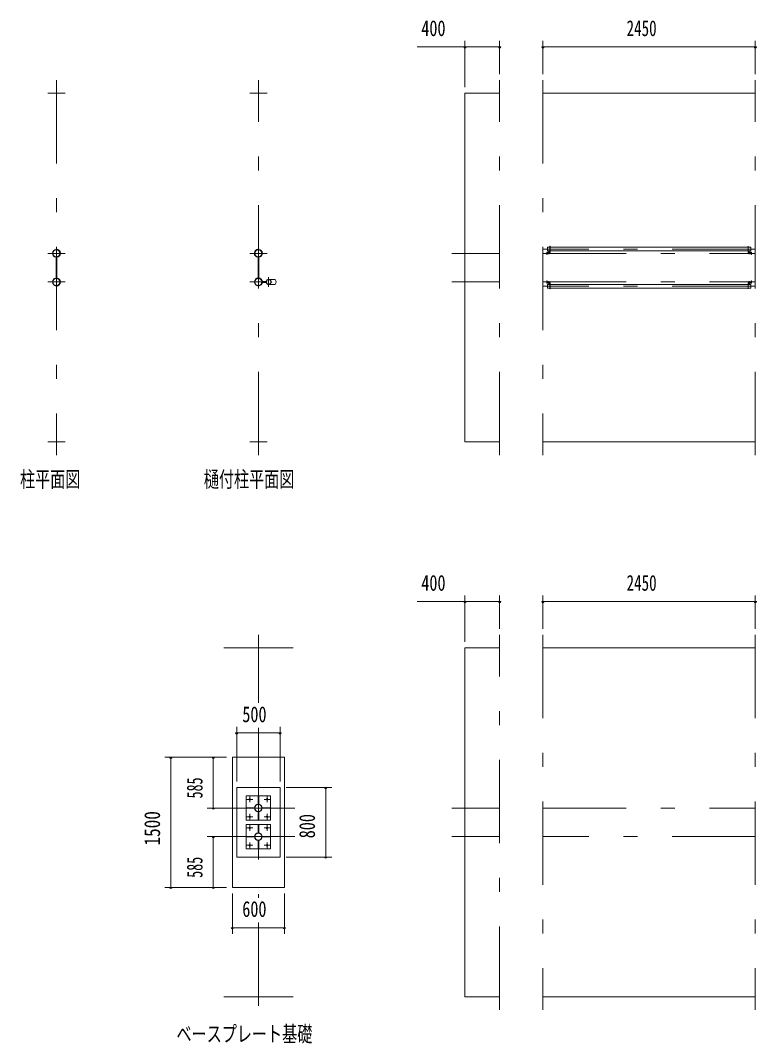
# Model space of a CAD drawing. Units: millimetres, scale not verified. Extents: x -31547 to 31550, y -14700 to 14700.
# Drawn here: x -31547 to -23057, y -11328 to 468 of the extents above; entities that cross this region are included whole.
import ezdxf
from ezdxf.enums import TextEntityAlignment as Align

# ---------------------------------------------------------------- set-up
doc = ezdxf.new("R2010")
doc.units = ezdxf.units.MM
doc.header["$LTSCALE"] = 80
doc.linetypes.add('USER3', pattern=[24, 12, -5, 2, -5])
for name, color, linetype, lineweight in [('0-2_1-07BOLD', 7, 'Continuous', 18), ('0-3_1-27CENTER', 3, 'USER3', 18), ('0-5_1-57DIM', 3, 'Continuous', 18)]:
    doc.layers.add(name, color=color, linetype=linetype, lineweight=lineweight)
doc.styles.add('ＭＳ ゴシック', font='')
doc.styles.get('ＭＳ ゴシック').set_extended_font_data('MS Gothic')

msp = doc.modelspace()

# ---------------------------------------------------------------- linework, layer by layer
at = {"layer": '0-2_1-07BOLD'}
for p, q in [((-31231.91, -372.46), (-31031.91, -372.46)), ((-28702.18, -372.46), (-28902.18, -372.46)), ((-26420.73, -372.46), (-26020.73, -372.46)), ((-23070.73, -372.46), (-25520.73, -372.46)), ((-25441.38, -2204.26), (-25470.98, -2204.26)), ((-25470.98, -2207.46), (-25441.38, -2207.46)), ((-25468.23, -2146.96), (-25439.38, -2146.96)), ((-25439.38, -2202.26), (-25439.38, -2136.46)), ((-25436.18, -2146.96), (-23155.28, -2146.96)), ((-23155.28, -2189.65), (-25436.18, -2189.65)), ((-23150.08, -2204.26), (-23120.48, -2204.26)), ((-23120.48, -2207.46), (-23150.08, -2207.46)), ((-23115.28, -2229.46), (-23115.28, -2209.46)), ((-31134.9, -2261.9), (-31134.9, -2503.01)), ((-31128.9, -2503.01), (-31128.9, -2261.9)), ((-28805.2, -2503.01), (-28805.2, -2261.9)), ((-28799.19, -2261.9), (-28799.19, -2503.01)), ((-28757.74, -2544.45), (-28711.53, -2544.45)), ((-28711.53, -2550.46), (-28757.74, -2550.46)), ((-28712.92, -2542.85), (-28756.27, -2542.85)), ((-28756.27, -2552.06), (-28712.92, -2552.06)), ((-28607.09, -2519.96), (-28674.67, -2519.96)), ((-28674.67, -2574.96), (-28607.09, -2574.96)), ((-25476.18, -2535.46), (-25476.18, -2555.46)), ((-25470.98, -2557.46), (-25441.38, -2557.46)), ((-25441.38, -2560.66), (-25470.98, -2560.66)), ((-25468.23, -2575.26), (-25439.38, -2575.26)), ((-25436.18, -2575.26), (-23155.28, -2575.26)), ((-23120.48, -2557.46), (-23150.08, -2557.46)), ((-23150.08, -2560.66), (-23120.48, -2560.66)), ((-23155.28, -2617.95), (-25436.18, -2617.95)), ((-31031.91, -4392.46), (-31231.91, -4392.46)), ((-28902.18, -4392.46), (-28702.18, -4392.46)), ((-25520.73, -4392.46), (-23070.73, -4392.46)), ((-28402.18, -6767.46), (-29202.18, -6767.46)), ((-23070.73, -6767.46), (-25520.73, -6767.46)), ((-28866.73, -8609.46), (-28866.73, -8615.46)), ((-28799.18, -8547.91), (-28805.18, -8547.91)), ((-28737.63, -8615.46), (-28737.63, -8609.46)), ((-28805.18, -8677.01), (-28799.18, -8677.01)), ((-28866.73, -8945.45), (-28866.73, -8939.45)), ((-28805.18, -8877.9), (-28799.18, -8877.9)), ((-28737.63, -8939.45), (-28737.63, -8945.45)), ((-28799.18, -9007.01), (-28805.18, -9007.01)), ((-29202.18, -10787.46), (-28402.18, -10787.46)), ((-25520.73, -10787.46), (-23070.73, -10787.46))]:
    msp.add_line(p, q, dxfattribs=at)
for points in [[(-26420.73, -372.46), (-26420.73, -4392.46), (-26020.73, -4392.46)], [(-25472.98, -2209.46), (-25472.98, -2229.46), (-25476.18, -2229.46), (-25476.18, -2209.46)], [(-25439.38, -2189.65), (-25468.23, -2189.65), (-25468.23, -2146.96)], [(-25439.38, -2136.46), (-25436.18, -2136.46), (-25436.18, -2202.26)], [(-23152.08, -2202.26), (-23152.08, -2136.46), (-23155.28, -2136.46), (-23155.28, -2202.26)], [(-23152.08, -2146.96), (-23123.23, -2146.96), (-23123.23, -2189.65), (-23152.08, -2189.65)], [(-23118.48, -2209.46), (-23118.48, -2229.46), (-23115.28, -2229.46)], [(-31134.9, -2292.46), (-31136.5, -2292.46), (-31136.5, -2263.38)], [(-31127.3, -2263.38), (-31127.3, -2292.46), (-31128.9, -2292.46)], [(-28806.8, -2263.38), (-28806.8, -2292.46), (-28805.2, -2292.46)], [(-28799.19, -2292.46), (-28797.59, -2292.46), (-28797.59, -2263.38)], [(-31136.5, -2501.54), (-31136.5, -2472.46), (-31134.9, -2472.46)], [(-31128.9, -2472.46), (-31127.3, -2472.46), (-31127.3, -2501.54)], [(-28805.2, -2472.46), (-28806.8, -2472.46), (-28806.8, -2501.54)], [(-28797.59, -2501.54), (-28797.59, -2472.46), (-28799.19, -2472.46)], [(-25472.98, -2555.46), (-25472.98, -2535.46), (-25476.18, -2535.46)], [(-25439.38, -2617.95), (-25468.23, -2617.95), (-25468.23, -2575.26)], [(-25439.38, -2562.66), (-25439.38, -2628.46), (-25436.18, -2628.46), (-25436.18, -2562.66)], [(-23155.28, -2562.66), (-23155.28, -2628.46), (-23152.08, -2628.46), (-23152.08, -2562.66)], [(-23152.08, -2575.26), (-23123.23, -2575.26), (-23123.23, -2617.95), (-23152.08, -2617.95)], [(-23118.48, -2555.46), (-23118.48, -2535.46), (-23115.28, -2535.46), (-23115.28, -2555.46)], [(-26020.73, -6767.46), (-26420.73, -6767.46), (-26420.73, -10787.46), (-26020.73, -10787.46)]]:
    msp.add_lwpolyline(points, dxfattribs=at)
for points in [[(-29102.18, -8027.45), (-28502.18, -8027.45), (-28502.18, -9527.46), (-29102.18, -9527.46)], [(-29052.18, -8377.46), (-29052.18, -9177.46), (-28552.18, -9177.46), (-28552.18, -8377.46)], [(-28942.18, -8472.46), (-28942.18, -8752.46), (-28662.18, -8752.46), (-28662.18, -8472.46)], [(-28799.18, -8567.91), (-28799.18, -8472.91), (-28805.18, -8472.91), (-28805.18, -8567.91)], [(-28941.73, -8609.46), (-28846.73, -8609.46), (-28846.73, -8615.46), (-28941.73, -8615.46)], [(-28757.63, -8615.46), (-28757.63, -8609.46), (-28662.63, -8609.46), (-28662.63, -8615.46)], [(-28805.18, -8657.01), (-28799.18, -8657.01), (-28799.18, -8752.01), (-28805.18, -8752.01)], [(-28942.18, -8802.45), (-28662.18, -8802.45), (-28662.18, -9082.45), (-28942.18, -9082.45)], [(-28805.18, -8802.9), (-28805.18, -8897.9), (-28799.18, -8897.9), (-28799.18, -8802.9)], [(-28846.73, -8945.45), (-28941.73, -8945.45), (-28941.73, -8939.45), (-28846.73, -8939.45)], [(-28757.63, -8939.45), (-28662.63, -8939.45), (-28662.63, -8945.45), (-28757.63, -8945.45)], [(-28799.18, -8987.01), (-28799.18, -9082), (-28805.18, -9082), (-28805.18, -8987.01)]]:
    msp.add_lwpolyline(points, close=True, dxfattribs=at)
for centre, radius in [((-31131.91, -2217.46), 44.55), ((-31131.91, -2217.46), 40.35), ((-31131.91, -2169.06), 2.25), ((-28802.19, -2217.46), 44.55), ((-28802.19, -2217.46), 40.35), ((-28802.19, -2169.06), 2.25), ((-31131.91, -2547.46), 44.55), ((-31131.91, -2547.46), 40.35), ((-31131.91, -2595.86), 2.25), ((-28802.19, -2547.46), 46.15), ((-28802.19, -2547.46), 44.55), ((-28802.19, -2547.46), 40.35), ((-28802.19, -2595.86), 2.25), ((-28684.19, -2547.46), 27.5), ((-28652.84, -2547.46), 2.25), ((-28902.18, -8512.46), 8), ((-28802.18, -8612.46), 44.55), ((-28802.18, -8612.46), 40.35), ((-28702.18, -8512.46), 8), ((-28902.18, -8712.46), 8), ((-28702.18, -8712.46), 8), ((-28902.18, -8842.45), 8), ((-28702.18, -8842.45), 8), ((-28802.18, -8942.45), 44.55), ((-28802.18, -8942.45), 40.35), ((-28902.18, -9042.45), 8), ((-28702.18, -9042.45), 8)]:
    msp.add_circle(centre, radius, dxfattribs=at)
for centre, radius, start, end in [((-31131.9, -2217.46), 46.15, 93.78961, 264.28209), ((-31131.91, -2169.06), 3.85, 322.09525, 270.00276), ((-31131.9, -2217.46), 46.15, 275.72758, 90.00154), ((-28802.19, -2217.46), 46.15, 89.99846, 264.27242), ((-28802.19, -2169.06), 3.85, 269.99724, 217.90475), ((-28802.19, -2217.46), 46.15, 275.71791, 86.21039), ((-25470.98, -2209.46), 5.2, 90, 180), ((-25470.98, -2209.46), 2, 90, 180), ((-25441.38, -2202.26), 2, 270, 0), ((-25441.38, -2202.26), 5.2, 270, 0), ((-23150.08, -2202.26), 5.2, 180, 270), ((-23150.08, -2202.26), 2, 180, 270), ((-23120.48, -2209.46), 5.2, 0, 90), ((-23120.48, -2209.46), 2, 0, 90), ((-31131.9, -2547.46), 46.15, 95.71837, 266.21085), ((-31131.91, -2595.86), 3.85, 90, 37.90752), ((-31131.9, -2547.46), 46.15, 269.99892, 84.27287), ((-28802.19, -2595.86), 3.85, 142.09248, 90), ((-28684.19, -2547.46), 29.1, 0, 170.90512), ((-28684.19, -2547.46), 29.1, 189.09599, 354.06984), ((-28701.59, -2547.46), 44.9, 19.58864, 37.76454), ((-28701.59, -2547.46), 44.9, 322.23546, 340.41136), ((-28652.84, -2547.46), 3.85, 180, 128.65778), ((-28642.58, -2547.46), 44.9, 322.23546, 37.76454), ((-25470.98, -2555.46), 5.2, 180, 270), ((-25470.98, -2555.46), 2, 180, 270), ((-25441.38, -2562.66), 5.2, 0, 90), ((-25441.38, -2562.66), 2, 0, 90), ((-23150.08, -2562.66), 5.2, 90, 180), ((-23150.08, -2562.66), 2, 90, 180), ((-23120.48, -2555.46), 2, 270, 0), ((-23120.48, -2555.46), 5.2, 270, 0)]:
    msp.add_arc(centre, radius, start, end, dxfattribs=at)
at = {"layer": '0-3_1-27CENTER'}
for p, q in [((-31131.91, -222.46), (-31131.91, -4542.46)), ((-28802.18, -4542.46), (-28802.18, -222.46)), ((-26020.73, -4542.46), (-26020.73, -222.46)), ((-25520.73, -222.46), (-25520.73, -4542.46)), ((-23070.73, -4542.46), (-23070.73, -222.46)), ((-31231.91, -2217.46), (-31031.91, -2217.46)), ((-28902.18, -2217.46), (-28702.18, -2217.46)), ((-26020.73, -2217.46), (-26570.73, -2217.46)), ((-23070.73, -2168.31), (-25520.73, -2168.31)), ((-25520.73, -2217.46), (-23070.73, -2217.46)), ((-25451.18, -2226.46), (-25451.18, -2184.66)), ((-23140.28, -2226.46), (-23140.28, -2184.66)), ((-31031.91, -2547.46), (-31231.91, -2547.46)), ((-28702.18, -2547.46), (-28902.18, -2547.46)), ((-28734.66, -2558.22), (-28734.66, -2536.69)), ((-28684.19, -2492.46), (-28684.19, -2602.46)), ((-26570.73, -2547.46), (-26020.73, -2547.46)), ((-25520.73, -2547.46), (-23070.73, -2547.46)), ((-25451.18, -2538.46), (-25451.18, -2580.26)), ((-23140.28, -2538.46), (-23140.28, -2580.26)), ((-23070.73, -2596.61), (-25520.73, -2596.61)), ((-28802.18, -6617.46), (-28802.18, -7398.87)), ((-26020.73, -10937.46), (-26020.73, -6617.46)), ((-25520.73, -6617.46), (-25520.73, -10937.46)), ((-23070.73, -6617.46), (-23070.73, -10937.46)), ((-28802.18, -7687.46), (-28802.18, -9647.46)), ((-28902.18, -8546.6), (-28902.18, -8478.31)), ((-28702.18, -8478.31), (-28702.18, -8546.6)), ((-28936.33, -8512.46), (-28868.04, -8512.46)), ((-28736.32, -8512.46), (-28668.03, -8512.46)), ((-28382.18, -8612.46), (-29202.18, -8612.46)), ((-28868.04, -8712.46), (-28936.33, -8712.46)), ((-28902.18, -8746.6), (-28902.18, -8678.31)), ((-28668.03, -8712.46), (-28736.32, -8712.46)), ((-28702.18, -8678.31), (-28702.18, -8746.6)), ((-26020.73, -8612.46), (-26570.73, -8612.46)), ((-25520.73, -8612.46), (-23070.73, -8612.46)), ((-28936.33, -8842.45), (-28868.04, -8842.45)), ((-28902.18, -8876.6), (-28902.18, -8808.31)), ((-28736.32, -8842.45), (-28668.03, -8842.45)), ((-28702.18, -8808.31), (-28702.18, -8876.6)), ((-29202.18, -8942.45), (-28382.18, -8942.45)), ((-26570.73, -8942.46), (-26020.73, -8942.46)), ((-23070.73, -8942.46), (-25520.73, -8942.46)), ((-28868.04, -9042.45), (-28936.33, -9042.45)), ((-28902.18, -9076.6), (-28902.18, -9008.31)), ((-28668.03, -9042.45), (-28736.32, -9042.45)), ((-28702.18, -9008.31), (-28702.18, -9076.6)), ((-28802.18, -9932.27), (-28802.18, -10937.46))]:
    msp.add_line(p, q, dxfattribs=at)
at = {"layer": '0-5_1-57DIM'}
for p, q in [((-26420.73, 162.54), (-26970.23, 162.54)), ((-26406.73, 162.54), (-26434.73, 162.54)), ((-26420.73, 232.54), (-26420.73, -302.46)), ((-26420.73, 162.54), (-26020.73, 162.54)), ((-26006.73, 162.54), (-26034.73, 162.54)), ((-26020.73, -152.46), (-26020.73, 232.54)), ((-25506.73, 162.54), (-25534.73, 162.54)), ((-25520.73, 232.54), (-25520.73, -152.46)), ((-25520.73, 162.54), (-23070.73, 162.54)), ((-23056.73, 162.54), (-23084.73, 162.54)), ((-23070.73, -152.46), (-23070.73, 232.54)), ((-26420.73, -6232.46), (-26970.23, -6232.46)), ((-26406.73, -6232.46), (-26434.73, -6232.46)), ((-26420.73, -6162.46), (-26420.73, -6697.46)), ((-26420.73, -6232.46), (-26020.73, -6232.46)), ((-26006.73, -6232.46), (-26034.73, -6232.46)), ((-26020.73, -6547.46), (-26020.73, -6162.46)), ((-25506.73, -6232.46), (-25534.73, -6232.46)), ((-25520.73, -6162.46), (-25520.73, -6547.46)), ((-25520.73, -6232.46), (-23070.73, -6232.46)), ((-23056.73, -6232.46), (-23084.73, -6232.46)), ((-23070.73, -6162.46), (-23070.73, -6547.46)), ((-29038.18, -7747.45), (-29066.18, -7747.45)), ((-29052.18, -8307.46), (-29052.18, -7677.45)), ((-29052.18, -7747.45), (-28552.18, -7747.45)), ((-28538.18, -7747.45), (-28566.18, -7747.45)), ((-28552.18, -8307.46), (-28552.18, -7677.45)), ((-29172.18, -8027.45), (-29882.18, -8027.45)), ((-29798.18, -8027.45), (-29826.18, -8027.45)), ((-29812.18, -8027.45), (-29812.18, -9527.46)), ((-29308.18, -8027.45), (-29336.18, -8027.45)), ((-29322.18, -8027.45), (-29322.18, -8612.46)), ((-28482.18, -8377.46), (-27955.25, -8377.46)), ((-28011.25, -8377.46), (-28039.25, -8377.46)), ((-28025.25, -8377.46), (-28025.25, -9177.46)), ((-29172.18, -8612.46), (-29392.18, -8612.46)), ((-29308.18, -8612.46), (-29336.18, -8612.46)), ((-29392.18, -8942.45), (-29172.18, -8942.45)), ((-29308.18, -8942.45), (-29336.18, -8942.45)), ((-29322.18, -8942.45), (-29322.18, -9527.46)), ((-27955.25, -9177.46), (-28482.18, -9177.46)), ((-28011.25, -9177.46), (-28039.25, -9177.46)), ((-29172.18, -9527.46), (-29882.18, -9527.46)), ((-29798.18, -9527.46), (-29826.18, -9527.46)), ((-29308.18, -9527.46), (-29336.18, -9527.46)), ((-29102.18, -10062.27), (-29102.18, -9597.46)), ((-28502.18, -9597.46), (-28502.18, -10062.27)), ((-29088.18, -9992.27), (-29116.18, -9992.27)), ((-29102.18, -9992.27), (-28502.18, -9992.27)), ((-28488.18, -9992.27), (-28516.18, -9992.27))]:
    msp.add_line(p, q, dxfattribs=at)
for centre in [(-26420.73, 162.54), (-26020.73, 162.54), (-25520.73, 162.54), (-23070.73, 162.54), (-26420.73, -6232.46), (-26020.73, -6232.46), (-25520.73, -6232.46), (-23070.73, -6232.46), (-29052.18, -7747.45), (-28552.18, -7747.45), (-29812.18, -8027.45), (-29322.18, -8027.45), (-28025.25, -8377.46), (-29322.18, -8612.46), (-29322.18, -8942.45), (-28025.25, -9177.46), (-29812.18, -9527.46), (-29322.18, -9527.46), (-29102.18, -9992.27), (-28502.18, -9992.27)]:
    msp.add_arc(centre, 14, 180, 0, dxfattribs=at)

# ---------------------------------------------------------------- texts
at = {"layer": '0-5_1-57DIM', "color": 7, "style": 'ＭＳ ゴシック'}
for s, width, p in [('400', 0.75, (-26923.15, 232.54)), ('2450', 0.7, (-24556.14, 232.54)), ('柱平面図', 0.7, (-31551.91, -4967.59)), ('樋付柱平面図', 0.7, (-29432.18, -4967.59)), ('400', 0.75, (-26923.15, -6162.46)), ('2450', 0.7, (-24556.14, -6162.46)), ('500', 0.75, (-28987.6, -7677.45)), ('600', 0.75, (-28988.18, -9922.27)), ('ベースプレート基礎', 0.7, (-29747.18, -11362.59))]:
    msp.add_text(s, height=182.3, dxfattribs=dict(at, width=width)).set_placement(p, align=Align.BOTTOM_LEFT)
for s, width, p in [('585', 0.65, (-29392.18, -8501.81)), ('1500', 0.8, (-29882.18, -9044.83)), ('800', 0.75, (-28095.25, -8961.43)), ('585', 0.65, (-29392.18, -9416.81))]:
    msp.add_text(s, height=182.3, rotation=90, dxfattribs=dict(at, width=width)).set_placement(p, align=Align.BOTTOM_LEFT)

doc.saveas('drawing.dxf')
